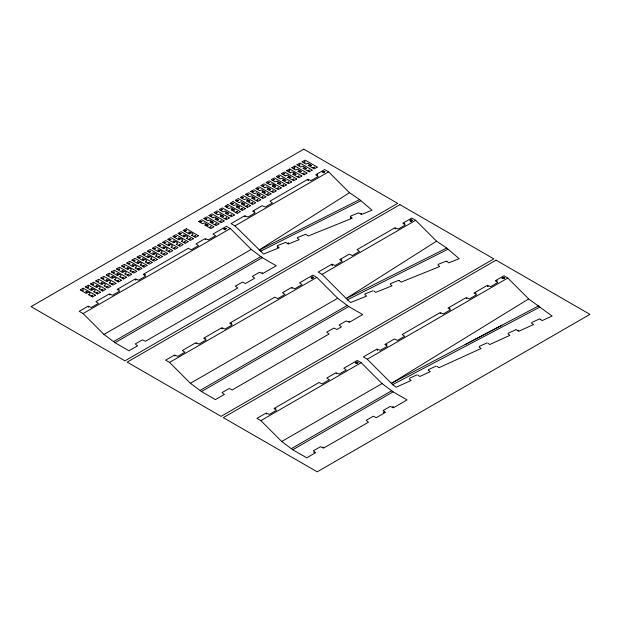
<?xml version="1.0" encoding="UTF-8"?>
<svg xmlns="http://www.w3.org/2000/svg" width="621" height="621" viewBox="0 0 621 621"><rect width="100%" height="100%" fill="white"/><g stroke="black" fill="none" stroke-linecap="round" stroke-linejoin="round"><path stroke-width="0.93" d="M357.316 363.262L355.297 362.92L357.083 361.888L358.03 362.493M503.848 278.666L501.83 278.317L503.615 277.284L504.562 277.897M277.362 247.36L277.766 247.329M277.781 247.469L277.416 247.5M288.043 243.036L288.447 243.013M288.462 243.145L288.097 243.184M350.438 217.808L350.842 217.777M350.834 217.94L350.492 217.955M361.119 213.484L361.523 213.461M361.538 213.601L361.143 213.616M324.519 171.528L324.007 172.164L323.401 171.815L324.123 171.629A3.229 1.863 0 0 0 324.558 171.489M225.811 228.52L225.299 229.157L224.693 228.807L225.407 228.621A3.229 1.863 0 0 0 225.85 228.474M518.294 330.302L518.706 330.31M518.698 330.434L518.294 330.426M88.229 307.061L88.632 307.061M109.482 294.789L109.886 294.789M118.704 289.464L119.108 289.464M135.471 279.784L135.875 279.784M135.836 279.947L135.494 279.939M144.693 274.459L145.097 274.459M145.058 274.622L144.716 274.614M205.318 239.465L205.722 239.465M244.93 216.589L245.334 216.589M245.295 216.752L244.946 216.729M254.152 211.264L254.556 211.264M254.517 211.427L254.168 211.404M308.016 180.168L308.42 180.168M308.42 180.3L308.016 180.3M317.238 174.843L317.642 174.843M317.634 174.982L317.238 174.975M262.039 272.627L262.442 272.627M174.672 355.903L175.075 355.903M195.933 343.63L196.337 343.63M205.155 338.305L205.559 338.305M221.922 328.625L222.326 328.625M222.31 328.765L221.93 328.765M231.144 323.3L231.548 323.3M231.532 323.448L231.152 323.448M291.761 288.307L292.165 288.307M332.025 265.058L332.429 265.058M332.414 265.198L332.049 265.214M341.247 259.733L341.651 259.733M341.635 259.881L341.255 259.881M395.111 228.637L395.515 228.637M395.476 228.8L395.119 228.776M404.333 223.312L404.737 223.312M404.698 223.475L404.341 223.451M348.785 321.298L349.188 321.298M349.173 321.437L348.808 321.445M266.277 413.951L266.681 413.951M275.499 408.626L275.903 408.626M336.124 373.625L336.528 373.625M377.188 349.918L377.591 349.918M377.552 350.073L377.203 350.058M386.409 344.593L386.813 344.593M386.813 344.717L386.425 344.733M440.273 313.496L440.677 313.496M440.669 313.636L440.273 313.621M449.495 308.171L449.899 308.171M449.891 308.311L449.511 308.311M466.262 298.491L466.666 298.491M466.627 298.647L466.278 298.631M475.484 293.166L475.888 293.166M475.888 293.291L475.5 293.306M487.524 286.219L487.927 286.219M487.927 286.343L487.524 286.343M496.746 280.894L497.149 280.894M497.149 281.018L496.746 281.018M313.776 452.437L314.187 452.437M322.998 447.112L323.409 447.112M383.623 412.119L384.026 412.119M384.011 412.259L383.646 412.266M392.845 406.794L393.248 406.794M393.233 406.934L392.868 406.941M357.96 362.835L357.347 363.091M504.493 278.231L503.879 278.487M259.128 250.022L349.468 192.696L359.621 199.582L372.041 210.201L361.337 214.532L358.744 212.824L350.5 216.139L350.306 216.566L352.27 218.196L308.272 235.988L305.679 234.28L297.436 237.602L297.242 238.022L299.206 239.652L288.26 244.076L285.668 242.376L277.424 245.691L277.23 246.11L279.194 247.748L263.599 254.051L234.986 225.881L231.074 223.622L244.837 215.681L248.035 217.04L255.146 212.902L252.662 211.163L262.116 205.706L265.307 207.065L272.425 202.927L269.941 201.188L307.923 179.252L311.121 180.618L318.231 176.48L315.747 174.734L324.69 169.572L328.602 171.831L349.468 192.696M436.555 241.173L415.69 220.308L411.777 218.049L402.835 223.211L405.319 224.949L398.208 229.087L395.01 227.728L357.028 249.658L359.512 251.396L352.402 255.534L349.204 254.175L339.749 259.632L342.233 261.371L335.123 265.509L331.925 264.15L318.162 272.091L322.074 274.35L346.215 298.491L436.555 241.173L446.709 248.058L459.129 258.67L448.773 262.862L447.097 261.48M528.673 298.918L507.807 278.053L503.895 275.794L495.255 280.785L497.732 282.524L490.621 286.661L487.431 285.303L473.994 293.058L476.478 294.796L469.367 298.934L466.169 297.575L448.005 308.063L450.489 309.801L443.378 313.939L440.18 312.58L402.198 334.509L404.675 336.248L397.564 340.386L394.374 339.027L384.919 344.484L387.403 346.223L380.293 350.36L377.094 349.002L363.332 356.951L367.244 359.21L391.385 383.343L528.673 298.918L552.1 316.066L542.18 320.591L540.355 319.264M80.311 289.805L83.105 288.191M85.442 286.84L88.236 285.225M90.581 283.875L93.608 282.245L105.671 289.2M95.719 280.909L98.747 279.279L110.81 286.234M100.858 277.944L103.886 276.314L115.948 283.269M106.238 274.839L109.296 273.217M111.376 271.874L114.404 270.236L126.467 277.191M116.507 268.901L119.543 267.271L131.598 274.226M121.646 265.935L124.441 264.329M126.785 262.97L129.579 261.363M131.924 260.005L134.951 258.375L147.014 265.33M137.055 257.04L140.09 255.41L152.145 262.365M142.193 254.074L145.221 252.444L157.284 259.399M147.332 251.109L150.36 249.479L162.423 256.434M152.463 248.144L155.498 246.514L167.554 253.469M157.602 245.179L160.637 243.548L172.692 250.504M162.741 242.213L165.768 240.583L177.831 247.538M167.88 239.248L170.907 237.618L182.97 244.573M173.011 236.283L176.046 234.653L188.101 241.608M178.149 233.317L181.177 231.687L193.24 238.643M183.288 230.352L186.347 228.73M198.759 221.418L201.786 219.787L213.849 226.743M203.89 218.452L206.925 216.822L218.98 223.777M209.029 215.487L212.056 213.857L224.119 220.812M214.167 212.522L217.195 210.892L229.258 217.847M219.298 209.556L222.334 207.926L234.389 214.882M225.081 206.219L227.876 204.604M230.22 203.253L233.015 201.639M235.351 200.288L238.146 198.673M240.49 197.323L243.525 195.693L255.58 202.648M245.629 194.357L248.656 192.727L260.719 199.683M250.768 191.392L253.795 189.762L265.858 196.717M255.899 188.427L258.934 186.797L270.989 193.752M261.037 185.462L264.065 183.832L276.128 190.787M266.176 182.496L269.204 180.866L281.266 187.821M271.315 179.531L274.342 177.901L286.405 184.856M276.446 176.566L279.481 174.936L291.536 181.891M281.585 173.601L284.612 171.97L296.675 178.926M286.723 170.635L289.782 169.013M291.854 167.67L294.921 166.048M296.993 164.705L300.028 163.067L312.084 170.03M302.132 161.739L305.159 160.102L317.222 167.065M207.802 220.711L209.65 219.958L213.453 222.24L212.724 222.489L210.969 221.526L210.038 222.007M212.941 217.746L214.781 216.993L218.592 219.275L217.855 219.524L216.108 218.561L215.176 219.042M239.264 202.547L241.111 201.794L244.915 204.076L244.224 204.332L242.431 203.362L241.499 203.843M259.811 190.686L261.658 189.925L265.462 192.207L264.732 192.463L262.978 191.501L262.046 191.974M264.95 187.721L266.789 186.96L270.601 189.242L269.863 189.498L268.117 188.536L267.185 189.009M270.088 184.755C272.371 181.681 279.473 189.087 273.131 185.586M87.227 292.91L86.203 293.368L80.311 289.968M92.358 289.945L91.341 290.403L85.442 287.003M97.497 286.98L96.48 287.438L90.581 284.038M102.636 284.014L101.611 284.472L95.719 281.072M107.775 281.049L106.75 281.507L100.858 278.107M113.154 277.944L112.122 278.394L106.238 274.994M117.524 275.421L118.293 274.979M123.424 272.014L122.391 272.464L116.507 269.064M128.563 269.048L127.546 269.498L121.646 266.099M133.701 266.075L132.677 266.533L126.785 263.133M138.84 263.11L137.815 263.568L131.924 260.168M143.971 260.145L142.954 260.603L137.055 257.203M149.11 257.179L148.093 257.637L142.193 254.237M154.249 254.214L153.24 254.68L147.332 251.272M159.38 251.249L158.378 251.715L152.463 248.307M163.75 248.726L164.518 248.284M168.889 245.761L169.657 245.318M174.796 242.353L173.771 242.811L167.88 239.411M179.927 239.388L178.941 239.853L173.011 236.446M185.066 236.422L184.064 236.888M190.205 233.457L189.219 233.923M204.907 224.973L205.939 224.523M220.315 216.077L221.084 215.627M225.446 213.104L226.215 212.661M231.229 209.774L232.161 209.293L233.907 210.255L234.645 210.007L230.934 207.756L228.815 208.509L225.081 206.382M236.368 206.809L237.292 206.327L239.046 207.29L239.784 207.041L236.027 204.775L233.876 205.528L230.22 203.416M246.638 200.87L247.569 200.397L249.324 201.359L250.053 201.111L246.343 198.86L244.169 199.605L240.49 197.486M251.777 197.905L252.809 197.455M256.915 194.94L257.948 194.489M272.324 186.044L273.093 185.601M277.463 183.079L278.231 182.636M282.594 180.113L283.525 179.64L285.28 180.595L286.009 180.346L282.307 178.095L280.141 178.848L276.446 176.729M287.733 177.148L288.664 176.674L290.411 177.629L291.148 177.381L287.337 175.099L285.233 175.867M292.871 174.183L293.64 173.74M298.002 171.217L298.934 170.744L300.688 171.699L301.418 171.45L297.715 169.199L295.573 169.952L291.854 167.833M303.141 168.252L304.073 167.779L305.827 168.733L306.557 168.485L302.846 166.234L300.727 166.995L296.993 164.86M308.28 165.287L309.211 164.813L310.958 165.768L311.695 165.52L307.985 163.269L305.866 164.029L302.132 161.895M88.694 294.649C93.942 293.228 81.429 289.658 87.227 292.747M93.825 291.684C99.073 290.255 86.513 286.677 92.358 289.782M98.964 288.711C104.188 287.298 91.675 283.75 97.497 286.817M104.103 285.745C109.358 284.333 96.783 280.754 102.636 283.851M109.242 282.78C114.489 281.398 102.03 277.789 107.775 280.886M114.621 279.675C119.869 278.262 107.34 274.692 113.154 277.781M119.76 276.71C125.007 275.32 112.479 271.711 118.293 274.816M124.891 273.745C130.138 272.355 117.594 268.761 123.424 271.851M130.03 270.779C135.277 269.367 122.779 265.788 128.563 268.885M135.168 267.814C140.377 266.393 127.895 262.815 133.701 265.92M140.307 264.849C145.531 263.436 133.01 259.881 138.84 262.955M145.438 261.883C150.686 260.463 138.118 256.884 143.971 259.989M150.577 258.918C155.832 257.56 143.327 253.942 149.11 257.024M155.716 255.953C160.963 254.579 148.403 250.962 154.249 254.059M160.847 252.988C166.086 251.544 153.573 247.989 159.38 251.086M165.986 250.022C171.217 248.625 158.673 245.031 164.518 248.121M171.124 247.057C176.38 245.629 163.773 242.089 169.657 245.155M176.263 244.092C181.503 242.71 169.013 239.116 174.796 242.19M181.394 241.127C186.673 239.722 174.074 236.127 179.927 239.225M186.533 238.154C191.757 236.764 179.213 233.185 185.066 236.259M191.672 235.188C196.927 233.791 184.445 230.174 190.205 233.294M95.401 295.293L92.366 296.923M100.532 292.328L97.489 293.95M105.671 289.363L102.659 291.001M110.81 286.397L107.837 288.035L104.103 285.908M115.948 283.432L112.991 285.078L109.242 282.943M118.533 281.934L121.328 280.319M123.672 278.969L126.467 277.354M128.803 276.003L131.598 274.389M136.736 271.424L133.74 273.069L130.03 270.942M141.875 268.458L138.825 270.088M147.014 265.493L143.994 267.131M152.145 262.528L149.172 264.173L145.438 262.046M157.284 259.562L154.311 261.208L150.577 259.081M162.423 256.597L159.465 258.243L155.716 256.116M167.554 253.632L164.604 255.278L160.847 253.143M172.692 250.667L169.743 252.312L165.986 250.178M177.831 247.701L174.874 249.347L171.124 247.212M182.97 244.736L180.012 246.382L176.263 244.247M188.101 241.771L185.151 243.416L181.394 241.282M193.24 238.806L190.305 240.451L186.533 238.317M198.378 235.84L195.444 237.486L191.672 235.351M213.849 226.906L210.868 228.551L204.907 225.128M218.98 223.94L216.007 225.586L210.038 222.163M224.119 220.975L221.146 222.621L215.176 219.197M229.258 218.01L226.223 219.64L220.315 216.232M234.389 215.045L231.361 216.675L225.446 213.267M237.377 213.321L240.172 211.707M245.311 208.741L242.299 210.379M250.442 205.776L247.399 207.398M255.58 202.811L252.584 204.449L246.638 201.033M260.719 199.846L257.707 201.483L251.777 198.068M265.858 196.88L262.877 198.526L256.915 195.103M270.989 193.915L268.016 195.561L262.046 192.137M276.128 190.95L273.155 192.595L267.185 189.172M281.266 187.984L278.231 189.615L272.324 186.207M286.405 185.019L283.37 186.649L277.463 183.242M291.536 182.054L288.509 183.684L282.594 180.276M296.675 179.089L293.663 180.719L287.733 177.311M301.814 176.116L298.802 177.753L292.871 174.346M304.15 174.765L306.945 173.15M309.289 171.8L312.084 170.185M317.222 167.22L314.226 168.865L308.28 165.45M83.098 313.574L230.368 228.544L251.241 249.417L262.279 257.692L276.252 265.757L262.536 273.675L259.469 272.254L252.351 276.345L254.711 278.192L245.512 283.502L242.493 282.066L235.328 286.172L237.688 288.02L145.446 341.271L142.38 339.858L135.262 343.949L137.621 345.788L128.982 350.78L115.009 342.714L103.971 334.44L83.098 313.574L79.185 311.315L88.128 306.153L91.326 307.511L98.436 303.374L95.952 301.635L109.389 293.88L112.587 295.239L119.698 291.102L117.214 289.363L135.378 278.876L138.576 280.234L145.687 276.097L143.203 274.358L188.194 248.377L191.392 249.743L198.503 245.605L196.019 243.867L205.217 238.549L208.415 239.908L215.526 235.77L213.042 234.032L226.455 226.285L230.368 228.544M234.986 225.881L328.602 171.831M103.971 334.44L251.241 249.417M113.775 341.488L261.045 256.457M115.009 342.714L262.279 257.692M169.549 362.416L316.819 277.385L337.684 298.251L348.723 306.533L362.695 314.599L349.281 322.338L346.215 320.925L339.097 325.016L341.457 326.856L336.916 329.479L333.904 328.051L326.731 332.15L329.091 333.997L232.192 389.941L229.126 388.521L222.007 392.612L224.367 394.459L215.425 399.621L201.452 391.556L190.414 383.281L169.549 362.416L165.636 360.157L174.579 354.995L177.777 356.353L184.887 352.216L182.403 350.477L195.84 342.722L199.03 344.081L206.141 339.943L203.665 338.204L221.829 327.717L225.019 329.076L232.13 324.938L229.654 323.199L274.645 297.218L277.835 298.585L284.946 294.439L282.47 292.701L291.668 287.391L294.866 288.749L301.977 284.612L299.493 282.873L312.906 275.126L316.819 277.385M322.074 274.35L415.69 220.308M190.414 383.281L337.684 298.251M200.226 390.33L347.496 305.299M201.452 391.556L348.723 306.533M260.859 420.627L361.181 362.711L382.047 383.576L393.085 391.851L407.058 399.916L393.341 407.834L390.275 406.413L383.157 410.504L385.517 412.352L376.318 417.661L373.306 416.233L366.134 420.339L368.494 422.179L323.502 448.16L320.49 446.724L313.318 450.83L315.678 452.678L306.735 457.84L292.763 449.767L281.724 441.492L260.859 420.627L256.947 418.368L266.184 413.035L269.382 414.393L276.492 410.256L274.008 408.517L319 382.544L322.198 383.902L329.309 379.765L326.825 378.026L336.031 372.709L339.221 374.075L346.332 369.937L343.855 368.191L357.269 360.452L361.181 362.711M367.244 359.21L507.807 278.053M281.724 441.492L382.047 383.576M291.536 448.541L391.859 390.625M292.763 449.767L393.085 391.851M465.106 344.632L501.908 325.249M391.385 383.343L538.71 305.858M391.502 383.413L392.635 384.671L539.843 307.116M259.244 250.084L359.621 199.582M260.331 251.358L360.7 200.855M346.215 298.491L446.709 248.058M346.339 298.554L347.426 299.827L447.795 249.324M409.487 378.274L416.807 374.937M428.397 369.65L436.035 366.157M479.202 346.448L486.841 342.963M508.094 333.267L515.407 329.922M531.863 322.415L539.214 319.054M270.026 184.779L266.176 182.659M233.022 201.639L245.311 208.578M264.888 187.744L261.037 185.625M227.891 204.604L240.172 211.544M259.749 190.709L255.899 188.59M278.239 182.628L280.863 183.374L277.168 181.06L275.002 181.813L271.315 179.694M309.227 171.823L303.141 168.415M304.096 174.788L298.002 171.38M212.879 217.769L209.029 215.65M207.74 220.734L203.89 218.615M226.23 212.654L228.854 213.399L225.159 211.093L222.993 211.839L219.298 209.719M221.092 215.619L223.715 216.364L219.974 214.043L217.862 214.804L214.167 212.685M124.456 264.321L136.736 271.261M168.827 245.784L162.741 242.376M163.734 248.734L157.602 245.342M83.113 288.183L95.401 295.13M123.61 278.992L119.76 276.873M118.471 281.957L114.621 279.838M364.892 294.012L372.81 290.807M390.291 283.735L398.255 280.521M438.209 264.36L445.971 261.224M398.403 280.459L399.187 280.56M515.779 329.759L516.222 329.735M539.641 318.953L540.091 319.07M446.414 261.138L446.841 261.27M290.418 172.917C292.258 169.844 299.749 177.032 293.919 173.74M503.647 278.161L503.103 277.859L504.198 277.882M357.129 362.773L356.57 362.454L357.665 362.478M502.738 278.596L502.273 278.332L502.894 277.983L503.484 278.34M356.206 363.2L355.748 362.936L356.361 362.579L356.951 362.936M294.928 166.055L306.945 172.995M289.797 169.021L301.814 175.96M286.723 170.798L290.356 172.894M281.585 173.764L285.218 175.859M257.963 194.497L259.594 195.429L260.315 195.235L256.574 192.906L254.463 193.674L250.768 191.555M252.825 197.462L254.455 198.394L255.177 198.2L251.435 195.871L249.308 196.64L245.629 194.52M238.425 198.673L250.442 205.613M235.351 200.451L238.984 202.547M241.499 203.999L247.368 207.391M236.368 206.964L242.237 210.356M231.229 209.929L237.098 213.321M205.955 224.523L207.585 225.454L208.307 225.26L204.565 222.939L202.446 223.7L198.759 221.581M186.362 228.738L198.378 235.677M183.288 230.515L189.157 233.9M178.149 233.48L184.018 236.865M140.307 265.012L143.94 267.108M129.859 261.363L141.875 268.295M135.168 267.977L138.801 270.073M124.891 273.908L128.524 276.003M111.376 272.029L117.245 275.421M109.312 273.224L121.328 280.156M98.964 288.874L102.597 290.97M88.516 285.225L100.532 292.165M93.825 291.839L97.458 293.935M88.694 294.804L92.327 296.908M531.483 323.083L533.501 324.558L518.597 331.358L516.625 329.922M508.048 333.958L509.919 335.324L489.767 344.523L487.757 343.056M479.218 347.123L481.089 348.482L438.946 367.717L436.912 366.235M428.257 370.217L430.268 371.684L419.78 376.466L417.747 374.983M409.27 379.097L411.102 380.432L396.167 387.248L392.635 384.671M437.898 265.035L439.707 266.525L401.104 282.136L399.381 280.715M390.399 284.449L392.037 285.8L375.697 292.406L373.842 290.884M364.884 294.641L366.631 296.077L350.686 302.52L347.426 299.827M312.565 278.247A0.939 0.543 0 0 1 311.424 277.789A0.939 0.543 0 0 1 312.332 277.176A0.939 0.543 0 0 1 313.287 277.766M312.743 278.371A1.226 0.706 0 0 1 311.121 277.804A1.226 0.706 0 0 1 312.402 276.997A1.226 0.706 0 0 1 313.527 277.874M411.444 221.161A0.939 0.543 0 0 1 410.295 220.703A0.939 0.543 0 0 1 411.203 220.098A0.939 0.543 0 0 1 412.165 220.68M411.614 221.286A1.226 0.706 0 0 1 410 220.719A1.226 0.706 0 0 1 411.273 219.912A1.226 0.706 0 0 1 412.398 220.789M81.972 290.434L83.47 289.906L81.98 290.395M87.103 287.469L88.601 286.941L87.103 287.469M91.194 295.759L92.684 295.216L91.194 295.743M92.242 284.503L93.732 283.96L92.25 284.488M96.325 292.794L97.823 292.266L96.364 292.724M97.381 281.538L98.879 281.01L97.412 281.468M101.464 289.828L102.954 289.285L101.479 289.79M102.519 278.573L104.01 278.029L102.527 278.534M106.602 286.863L108.101 286.335L106.626 286.809M107.899 275.46L109.389 274.924L107.914 275.429M111.741 283.898L113.232 283.355L111.741 283.875M113.038 272.495L114.536 271.975L113.061 272.448M117.121 280.785L118.611 280.25L117.128 280.77M118.169 269.53L119.667 268.994L118.176 269.514M122.259 277.82L123.758 277.3L122.267 277.789M123.307 266.564L124.805 266.044L123.323 266.533M127.39 274.855L128.889 274.335L127.39 274.855M128.446 263.599L129.944 263.079L128.446 263.599M132.529 271.889L134.027 271.369L132.537 271.874M133.585 260.634L135.083 260.114L133.585 260.618M137.668 268.924L139.166 268.404L137.668 268.924M138.716 257.668L140.214 257.148L138.716 257.668M142.807 265.959L144.297 265.415L142.814 265.928M143.855 254.703L145.345 254.16L143.87 254.672M147.938 262.993L149.436 262.466L147.961 262.947M148.993 251.738L150.492 251.218L148.993 251.738M153.076 260.028L154.567 259.485L153.084 260.013M154.124 248.773L155.623 248.229L154.132 248.757M158.215 257.063L159.713 256.535L158.223 257.032M159.263 245.807L160.761 245.279L159.271 245.792M163.346 254.098L164.844 253.57L163.346 254.098M164.402 242.842L165.9 242.314L164.41 242.827M168.485 251.132L169.983 250.605L168.493 251.117M169.541 239.877L171.039 239.349L169.541 239.861M173.624 248.167L175.122 247.639L173.624 248.167M174.672 236.911L176.162 236.353L174.672 236.911M178.763 245.202L180.253 244.658L178.77 245.163M179.811 233.946L181.301 233.403L179.818 233.931M183.894 242.237L185.392 241.709L183.901 242.213M184.949 230.981L186.44 230.438L184.957 230.942M189.032 239.271L190.531 238.743L189.048 239.232M194.171 236.306L195.662 235.763L194.179 236.267M200.42 222.046L201.918 221.526L200.42 222.046M205.551 219.081L207.049 218.538L205.559 219.066M209.642 227.371L211.14 226.851L209.65 227.34M210.69 216.116L212.188 215.596L210.705 216.085M214.773 224.406L216.271 223.863L214.773 224.406M215.829 213.15L217.319 212.607L215.829 213.135M219.912 221.441L221.41 220.913L219.919 221.425M220.96 210.185L222.458 209.665L220.967 210.17M225.05 218.476L226.549 217.948L225.05 218.476M226.743 206.847L228.233 206.304L226.75 206.832M230.181 215.51L231.68 214.967L230.197 215.479M231.881 203.882L233.38 203.362L231.889 203.851M235.964 212.172L237.463 211.652L235.964 212.172M237.012 200.917L238.511 200.397L237.012 200.917M241.103 209.207L242.601 208.679L241.103 209.192M242.151 197.952L243.649 197.431L242.159 197.936M246.234 206.242L247.732 205.714L246.234 206.242M247.29 194.986L248.788 194.458L247.29 194.986M251.373 203.277L252.871 202.733L251.389 203.246M252.429 192.021L253.919 191.478L252.429 192.021M256.512 200.311L258.01 199.783L256.535 200.257M257.56 189.056L259.058 188.528L257.568 189.04M261.651 197.346L263.141 196.803L261.651 197.331M262.699 186.09L264.189 185.547L262.706 186.075M266.782 194.381L268.28 193.853L266.782 194.381M267.837 183.125L269.335 182.597L267.845 183.086M271.92 191.415L273.419 190.888L271.928 191.4M272.976 180.16L274.474 179.632L272.976 180.144M277.059 188.45L278.557 187.922L277.067 188.411M278.107 177.195L279.605 176.667L278.115 177.179M282.198 185.485L283.696 184.957L282.198 185.485M283.246 174.229L284.728 173.67L283.246 174.229M287.329 182.52L288.827 181.976L287.344 182.481M288.385 171.264L289.875 170.721L288.392 171.225M292.468 179.554L293.966 179.027L292.475 179.531M293.516 168.299L295.014 167.771L293.531 168.26M297.606 176.589L299.097 176.046L297.614 176.55M298.654 165.333L300.153 164.79L298.67 165.295M302.738 173.624L304.236 173.096L302.753 173.585M303.793 162.368L305.291 161.84L303.816 162.314M307.876 170.651L309.374 170.115L307.884 170.635M313.015 167.686L314.513 167.165L313.031 167.654M226.168 228.443L225.113 229.902L224.429 228.877L223.444 228.932L226.168 228.443M324.884 171.45L323.828 172.91L323.89 172.32L322.152 171.939L324.884 171.45M303.793 149.164L31.05 306.627L124.945 360.84L397.688 203.37L303.793 149.164M399.924 204.658L127.181 362.128L221.076 416.342L493.819 258.872L399.924 204.658M496.055 260.16L223.312 417.63L317.207 471.836L589.95 314.373L496.055 260.16"/></g></svg>
